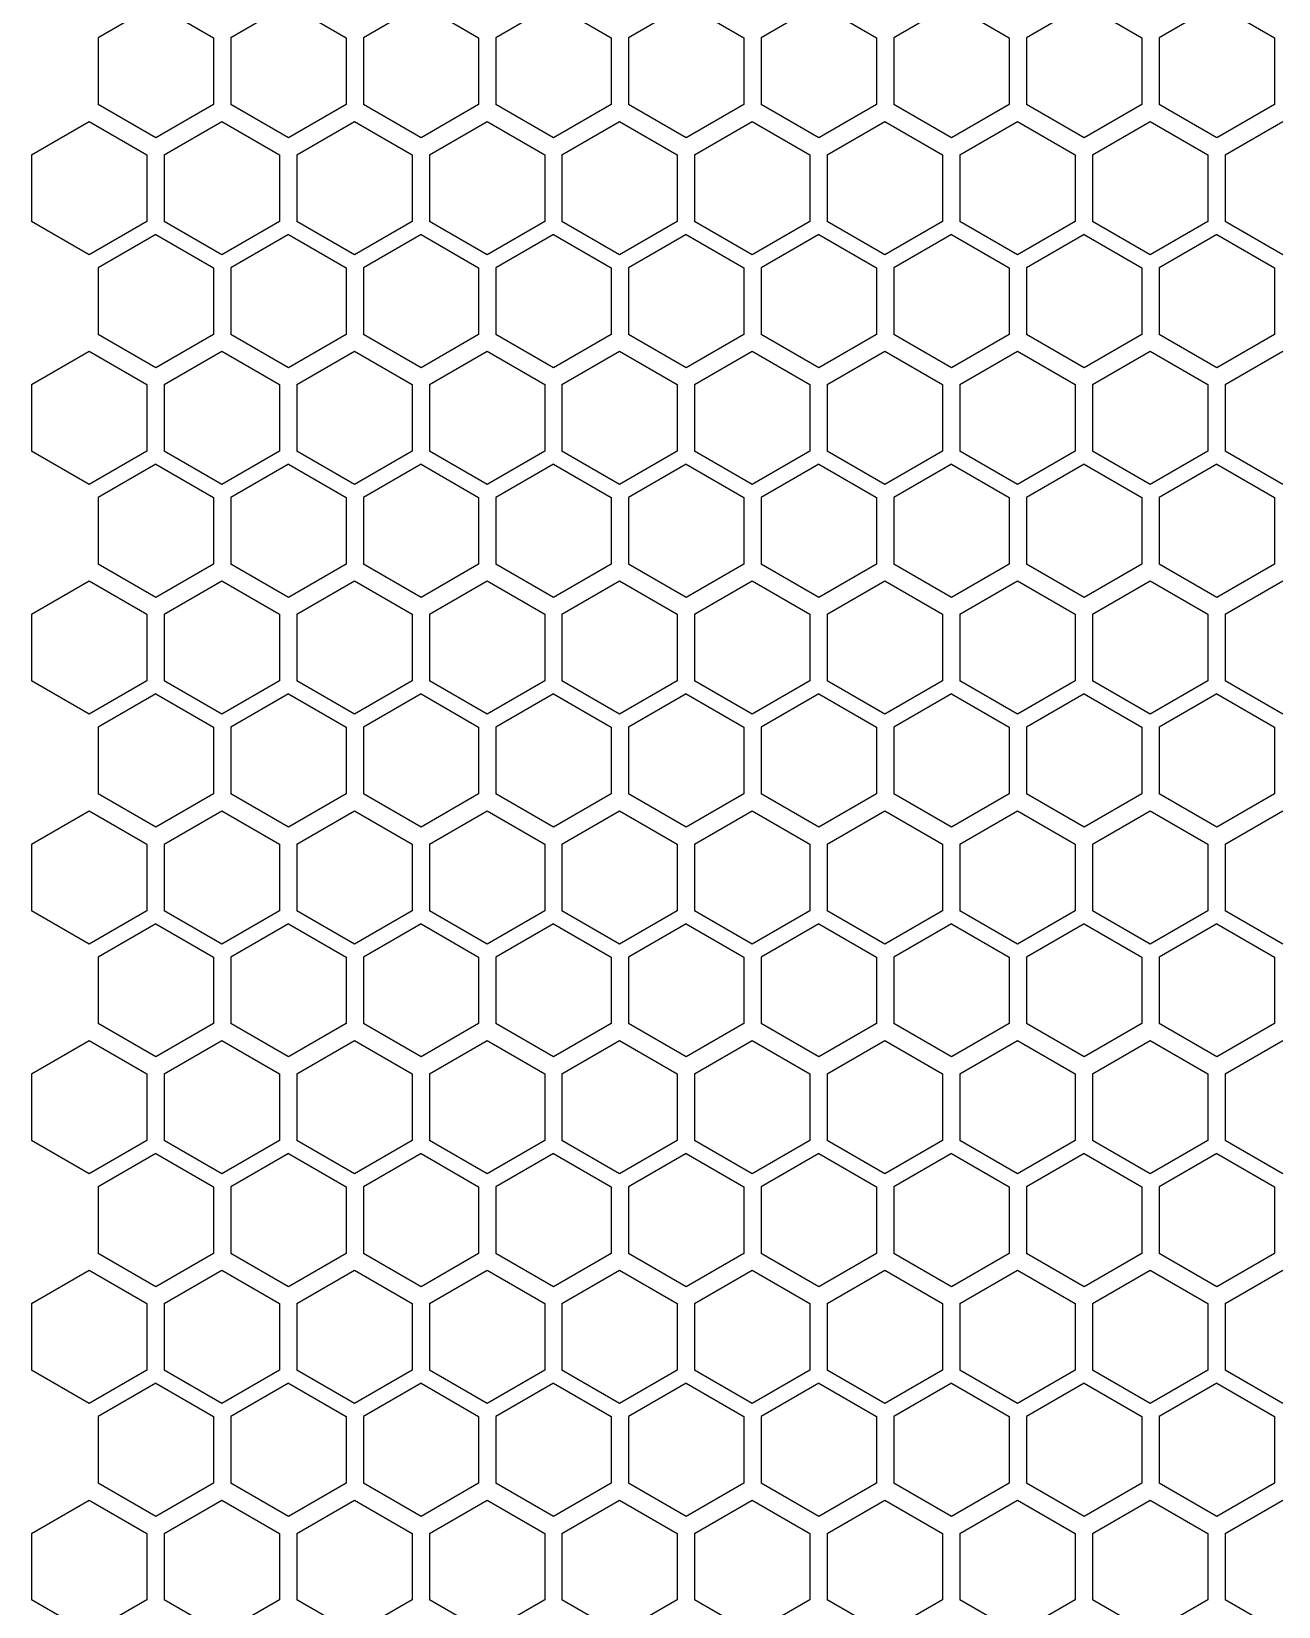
# Model space of a CAD drawing. Extents: x 61367 to 140945, y -1257 to 25588.
# Drawn here: x 70811.5 to 70898, y 15887.5 to 15996.7 of the extents above; entities that cross this region are included whole.
import ezdxf

# ---------------------------------------------------------------- set-up
doc = ezdxf.new("R2010")
doc.units = 0
doc.header["$MEASUREMENT"] = 0
doc.layers.get('0').update_dxf_attribs({"linetype": 'CONTINUOUS'})
doc.layers.add('4215-0412-2_0', color=7, linetype='CONTINUOUS')

# ---------------------------------------------------------------- blocks, each defined once
blk = doc.blocks.new('ERGRTHTHRT')
at = {"layer": '4215-0412-2_0', "color": 7, "linetype": 'Continuous'}
for p, q in [((-37699.1, -67695.06), (-37703.1, -67697.37)), ((-37699.1, -67695.06), (-37695.1, -67697.37)), ((-37689.9, -67695.06), (-37693.9, -67697.37)), ((-37689.9, -67695.06), (-37685.9, -67697.37)), ((-37680.7, -67695.06), (-37684.7, -67697.37)), ((-37680.7, -67695.06), (-37676.7, -67697.37)), ((-37671.5, -67695.06), (-37675.5, -67697.37)), ((-37671.5, -67695.06), (-37667.5, -67697.37)), ((-37662.3, -67695.06), (-37666.3, -67697.37)), ((-37662.3, -67695.06), (-37658.3, -67697.37)), ((-37653.1, -67695.06), (-37657.1, -67697.37)), ((-37653.1, -67695.06), (-37649.1, -67697.37)), ((-37643.9, -67695.06), (-37647.9, -67697.37)), ((-37643.9, -67695.06), (-37639.9, -67697.37)), ((-37634.7, -67695.06), (-37638.7, -67697.37)), ((-37634.7, -67695.06), (-37630.7, -67697.37)), ((-37625.5, -67695.06), (-37629.5, -67697.37)), ((-37625.5, -67695.06), (-37621.5, -67697.37)), ((-37703.1, -67697.37), (-37703.1, -67701.99)), ((-37695.1, -67697.37), (-37695.1, -67701.99)), ((-37693.9, -67697.37), (-37693.9, -67701.99)), ((-37685.9, -67697.37), (-37685.9, -67701.99)), ((-37684.7, -67697.37), (-37684.7, -67701.99)), ((-37676.7, -67697.37), (-37676.7, -67701.99)), ((-37675.5, -67697.37), (-37675.5, -67701.99)), ((-37667.5, -67697.37), (-37667.5, -67701.99)), ((-37666.3, -67697.37), (-37666.3, -67701.99)), ((-37658.3, -67697.37), (-37658.3, -67701.99)), ((-37657.1, -67697.37), (-37657.1, -67701.99)), ((-37649.1, -67697.37), (-37649.1, -67701.99)), ((-37647.9, -67697.37), (-37647.9, -67701.99)), ((-37639.9, -67697.37), (-37639.9, -67701.99)), ((-37638.7, -67697.37), (-37638.7, -67701.99)), ((-37630.7, -67697.37), (-37630.7, -67701.99)), ((-37629.5, -67697.37), (-37629.5, -67701.99)), ((-37621.5, -67697.37), (-37621.5, -67701.99)), ((-37699.1, -67704.3), (-37703.1, -67701.99)), ((-37695.1, -67701.99), (-37699.1, -67704.3)), ((-37689.9, -67704.3), (-37693.9, -67701.99)), ((-37685.9, -67701.99), (-37689.9, -67704.3)), ((-37680.7, -67704.3), (-37684.7, -67701.99)), ((-37676.7, -67701.99), (-37680.7, -67704.3)), ((-37671.5, -67704.3), (-37675.5, -67701.99)), ((-37667.5, -67701.99), (-37671.5, -67704.3)), ((-37662.3, -67704.3), (-37666.3, -67701.99)), ((-37658.3, -67701.99), (-37662.3, -67704.3)), ((-37653.1, -67704.3), (-37657.1, -67701.99)), ((-37649.1, -67701.99), (-37653.1, -67704.3)), ((-37643.9, -67704.3), (-37647.9, -67701.99)), ((-37639.9, -67701.99), (-37643.9, -67704.3)), ((-37634.7, -67704.3), (-37638.7, -67701.99)), ((-37630.7, -67701.99), (-37634.7, -67704.3)), ((-37625.5, -67704.3), (-37629.5, -67701.99)), ((-37621.5, -67701.99), (-37625.5, -67704.3)), ((-37707.72, -67705.47), (-37703.72, -67703.16)), ((-37703.72, -67703.16), (-37699.72, -67705.47)), ((-37698.52, -67705.47), (-37694.52, -67703.16)), ((-37694.52, -67703.16), (-37690.52, -67705.47)), ((-37689.32, -67705.47), (-37685.32, -67703.16)), ((-37685.32, -67703.16), (-37681.32, -67705.47)), ((-37680.12, -67705.47), (-37676.12, -67703.16)), ((-37676.12, -67703.16), (-37672.12, -67705.47)), ((-37670.92, -67705.47), (-37666.92, -67703.16)), ((-37666.92, -67703.16), (-37662.92, -67705.47)), ((-37661.72, -67705.47), (-37657.72, -67703.16)), ((-37657.72, -67703.16), (-37653.72, -67705.47)), ((-37652.52, -67705.47), (-37648.52, -67703.16)), ((-37648.52, -67703.16), (-37644.52, -67705.47)), ((-37643.32, -67705.47), (-37639.32, -67703.16)), ((-37639.32, -67703.16), (-37635.32, -67705.47)), ((-37634.12, -67705.47), (-37630.12, -67703.16)), ((-37630.12, -67703.16), (-37626.12, -67705.47)), ((-37624.92, -67705.47), (-37620.92, -67703.16)), ((-37707.72, -67705.47), (-37707.72, -67710.09)), ((-37699.72, -67705.47), (-37699.72, -67710.09)), ((-37698.52, -67705.47), (-37698.52, -67710.09)), ((-37690.52, -67705.47), (-37690.52, -67710.09)), ((-37689.32, -67705.47), (-37689.32, -67710.09)), ((-37681.32, -67705.47), (-37681.32, -67710.09)), ((-37680.12, -67705.47), (-37680.12, -67710.09)), ((-37672.12, -67705.47), (-37672.12, -67710.09)), ((-37670.92, -67705.47), (-37670.92, -67710.09)), ((-37662.92, -67705.47), (-37662.92, -67710.09)), ((-37661.72, -67705.47), (-37661.72, -67710.09)), ((-37653.72, -67705.47), (-37653.72, -67710.09)), ((-37652.52, -67705.47), (-37652.52, -67710.09)), ((-37644.52, -67705.47), (-37644.52, -67710.09)), ((-37643.32, -67705.47), (-37643.32, -67710.09)), ((-37635.32, -67705.47), (-37635.32, -67710.09)), ((-37634.12, -67705.47), (-37634.12, -67710.09)), ((-37626.12, -67705.47), (-37626.12, -67710.09)), ((-37624.92, -67705.47), (-37624.92, -67710.09)), ((-37703.72, -67712.4), (-37707.72, -67710.09)), ((-37699.72, -67710.09), (-37703.72, -67712.4)), ((-37694.52, -67712.4), (-37698.52, -67710.09)), ((-37690.52, -67710.09), (-37694.52, -67712.4)), ((-37685.32, -67712.4), (-37689.32, -67710.09)), ((-37681.32, -67710.09), (-37685.32, -67712.4)), ((-37676.12, -67712.4), (-37680.12, -67710.09)), ((-37672.12, -67710.09), (-37676.12, -67712.4)), ((-37666.92, -67712.4), (-37670.92, -67710.09)), ((-37662.92, -67710.09), (-37666.92, -67712.4)), ((-37657.72, -67712.4), (-37661.72, -67710.09)), ((-37653.72, -67710.09), (-37657.72, -67712.4)), ((-37648.52, -67712.4), (-37652.52, -67710.09)), ((-37644.52, -67710.09), (-37648.52, -67712.4)), ((-37639.32, -67712.4), (-37643.32, -67710.09)), ((-37635.32, -67710.09), (-37639.32, -67712.4)), ((-37630.12, -67712.4), (-37634.12, -67710.09)), ((-37626.12, -67710.09), (-37630.12, -67712.4)), ((-37620.92, -67712.4), (-37624.92, -67710.09)), ((-37699.1, -67710.99), (-37703.1, -67713.3)), ((-37699.1, -67710.99), (-37695.1, -67713.3)), ((-37689.9, -67710.99), (-37693.9, -67713.3)), ((-37689.9, -67710.99), (-37685.9, -67713.3)), ((-37680.7, -67710.99), (-37684.7, -67713.3)), ((-37680.7, -67710.99), (-37676.7, -67713.3)), ((-37671.5, -67710.99), (-37675.5, -67713.3)), ((-37671.5, -67710.99), (-37667.5, -67713.3)), ((-37662.3, -67710.99), (-37666.3, -67713.3)), ((-37662.3, -67710.99), (-37658.3, -67713.3)), ((-37653.1, -67710.99), (-37657.1, -67713.3)), ((-37653.1, -67710.99), (-37649.1, -67713.3)), ((-37643.9, -67710.99), (-37647.9, -67713.3)), ((-37643.9, -67710.99), (-37639.9, -67713.3)), ((-37634.7, -67710.99), (-37638.7, -67713.3)), ((-37634.7, -67710.99), (-37630.7, -67713.3)), ((-37625.5, -67710.99), (-37629.5, -67713.3)), ((-37625.5, -67710.99), (-37621.5, -67713.3)), ((-37703.1, -67713.3), (-37703.1, -67717.92)), ((-37695.1, -67713.3), (-37695.1, -67717.92)), ((-37693.9, -67713.3), (-37693.9, -67717.92)), ((-37685.9, -67713.3), (-37685.9, -67717.92)), ((-37684.7, -67713.3), (-37684.7, -67717.92)), ((-37676.7, -67713.3), (-37676.7, -67717.92)), ((-37675.5, -67713.3), (-37675.5, -67717.92)), ((-37667.5, -67713.3), (-37667.5, -67717.92)), ((-37666.3, -67713.3), (-37666.3, -67717.92)), ((-37658.3, -67713.3), (-37658.3, -67717.92)), ((-37657.1, -67713.3), (-37657.1, -67717.92)), ((-37649.1, -67713.3), (-37649.1, -67717.92)), ((-37647.9, -67713.3), (-37647.9, -67717.92)), ((-37639.9, -67713.3), (-37639.9, -67717.92)), ((-37638.7, -67713.3), (-37638.7, -67717.92)), ((-37630.7, -67713.3), (-37630.7, -67717.92)), ((-37629.5, -67713.3), (-37629.5, -67717.92)), ((-37621.5, -67713.3), (-37621.5, -67717.92)), ((-37699.1, -67720.23), (-37703.1, -67717.92)), ((-37695.1, -67717.92), (-37699.1, -67720.23)), ((-37689.9, -67720.23), (-37693.9, -67717.92)), ((-37685.9, -67717.92), (-37689.9, -67720.23)), ((-37680.7, -67720.23), (-37684.7, -67717.92)), ((-37676.7, -67717.92), (-37680.7, -67720.23)), ((-37671.5, -67720.23), (-37675.5, -67717.92)), ((-37667.5, -67717.92), (-37671.5, -67720.23)), ((-37662.3, -67720.23), (-37666.3, -67717.92)), ((-37658.3, -67717.92), (-37662.3, -67720.23)), ((-37653.1, -67720.23), (-37657.1, -67717.92)), ((-37649.1, -67717.92), (-37653.1, -67720.23)), ((-37643.9, -67720.23), (-37647.9, -67717.92)), ((-37639.9, -67717.92), (-37643.9, -67720.23)), ((-37634.7, -67720.23), (-37638.7, -67717.92)), ((-37630.7, -67717.92), (-37634.7, -67720.23)), ((-37625.5, -67720.23), (-37629.5, -67717.92)), ((-37621.5, -67717.92), (-37625.5, -67720.23)), ((-37707.72, -67721.4), (-37703.72, -67719.09)), ((-37703.72, -67719.09), (-37699.72, -67721.4)), ((-37698.52, -67721.4), (-37694.52, -67719.09)), ((-37694.52, -67719.09), (-37690.52, -67721.4)), ((-37689.32, -67721.4), (-37685.32, -67719.09)), ((-37685.32, -67719.09), (-37681.32, -67721.4)), ((-37680.12, -67721.4), (-37676.12, -67719.09)), ((-37676.12, -67719.09), (-37672.12, -67721.4)), ((-37670.92, -67721.4), (-37666.92, -67719.09)), ((-37666.92, -67719.09), (-37662.92, -67721.4)), ((-37661.72, -67721.4), (-37657.72, -67719.09)), ((-37657.72, -67719.09), (-37653.72, -67721.4)), ((-37652.52, -67721.4), (-37648.52, -67719.09)), ((-37648.52, -67719.09), (-37644.52, -67721.4)), ((-37643.32, -67721.4), (-37639.32, -67719.09)), ((-37639.32, -67719.09), (-37635.32, -67721.4)), ((-37634.12, -67721.4), (-37630.12, -67719.09)), ((-37630.12, -67719.09), (-37626.12, -67721.4)), ((-37624.92, -67721.4), (-37620.92, -67719.09)), ((-37707.72, -67721.4), (-37707.72, -67726.02)), ((-37699.72, -67721.4), (-37699.72, -67726.02)), ((-37698.52, -67721.4), (-37698.52, -67726.02)), ((-37690.52, -67721.4), (-37690.52, -67726.02)), ((-37689.32, -67721.4), (-37689.32, -67726.02)), ((-37681.32, -67721.4), (-37681.32, -67726.02)), ((-37680.12, -67721.4), (-37680.12, -67726.02)), ((-37672.12, -67721.4), (-37672.12, -67726.02)), ((-37670.92, -67721.4), (-37670.92, -67726.02)), ((-37662.92, -67721.4), (-37662.92, -67726.02)), ((-37661.72, -67721.4), (-37661.72, -67726.02)), ((-37653.72, -67721.4), (-37653.72, -67726.02)), ((-37652.52, -67721.4), (-37652.52, -67726.02)), ((-37644.52, -67721.4), (-37644.52, -67726.02)), ((-37643.32, -67721.4), (-37643.32, -67726.02)), ((-37635.32, -67721.4), (-37635.32, -67726.02)), ((-37634.12, -67721.4), (-37634.12, -67726.02)), ((-37626.12, -67721.4), (-37626.12, -67726.02)), ((-37624.92, -67721.4), (-37624.92, -67726.02)), ((-37703.72, -67728.33), (-37707.72, -67726.02)), ((-37699.72, -67726.02), (-37703.72, -67728.33)), ((-37699.1, -67726.92), (-37703.1, -67729.23)), ((-37699.1, -67726.92), (-37695.1, -67729.23)), ((-37694.52, -67728.33), (-37698.52, -67726.02)), ((-37690.52, -67726.02), (-37694.52, -67728.33)), ((-37689.9, -67726.92), (-37693.9, -67729.23)), ((-37689.9, -67726.92), (-37685.9, -67729.23)), ((-37685.32, -67728.33), (-37689.32, -67726.02)), ((-37681.32, -67726.02), (-37685.32, -67728.33)), ((-37680.7, -67726.92), (-37684.7, -67729.23)), ((-37680.7, -67726.92), (-37676.7, -67729.23)), ((-37676.12, -67728.33), (-37680.12, -67726.02)), ((-37672.12, -67726.02), (-37676.12, -67728.33)), ((-37671.5, -67726.92), (-37675.5, -67729.23)), ((-37671.5, -67726.92), (-37667.5, -67729.23)), ((-37666.92, -67728.33), (-37670.92, -67726.02)), ((-37662.92, -67726.02), (-37666.92, -67728.33)), ((-37662.3, -67726.92), (-37666.3, -67729.23)), ((-37662.3, -67726.92), (-37658.3, -67729.23)), ((-37657.72, -67728.33), (-37661.72, -67726.02)), ((-37653.72, -67726.02), (-37657.72, -67728.33)), ((-37653.1, -67726.92), (-37657.1, -67729.23)), ((-37653.1, -67726.92), (-37649.1, -67729.23)), ((-37648.52, -67728.33), (-37652.52, -67726.02)), ((-37644.52, -67726.02), (-37648.52, -67728.33)), ((-37643.9, -67726.92), (-37647.9, -67729.23)), ((-37643.9, -67726.92), (-37639.9, -67729.23)), ((-37639.32, -67728.33), (-37643.32, -67726.02)), ((-37635.32, -67726.02), (-37639.32, -67728.33)), ((-37634.7, -67726.92), (-37638.7, -67729.23)), ((-37634.7, -67726.92), (-37630.7, -67729.23)), ((-37630.12, -67728.33), (-37634.12, -67726.02)), ((-37626.12, -67726.02), (-37630.12, -67728.33)), ((-37625.5, -67726.92), (-37629.5, -67729.23)), ((-37625.5, -67726.92), (-37621.5, -67729.23)), ((-37620.92, -67728.33), (-37624.92, -67726.02)), ((-37703.1, -67729.23), (-37703.1, -67733.85)), ((-37695.1, -67729.23), (-37695.1, -67733.85)), ((-37693.9, -67729.23), (-37693.9, -67733.85)), ((-37685.9, -67729.23), (-37685.9, -67733.85)), ((-37684.7, -67729.23), (-37684.7, -67733.85)), ((-37676.7, -67729.23), (-37676.7, -67733.85)), ((-37675.5, -67729.23), (-37675.5, -67733.85)), ((-37667.5, -67729.23), (-37667.5, -67733.85)), ((-37666.3, -67729.23), (-37666.3, -67733.85)), ((-37658.3, -67729.23), (-37658.3, -67733.85)), ((-37657.1, -67729.23), (-37657.1, -67733.85)), ((-37649.1, -67729.23), (-37649.1, -67733.85)), ((-37647.9, -67729.23), (-37647.9, -67733.85)), ((-37639.9, -67729.23), (-37639.9, -67733.85)), ((-37638.7, -67729.23), (-37638.7, -67733.85)), ((-37630.7, -67729.23), (-37630.7, -67733.85)), ((-37629.5, -67729.23), (-37629.5, -67733.85)), ((-37621.5, -67729.23), (-37621.5, -67733.85)), ((-37699.1, -67736.16), (-37703.1, -67733.85)), ((-37695.1, -67733.85), (-37699.1, -67736.16)), ((-37689.9, -67736.16), (-37693.9, -67733.85)), ((-37685.9, -67733.85), (-37689.9, -67736.16)), ((-37680.7, -67736.16), (-37684.7, -67733.85)), ((-37676.7, -67733.85), (-37680.7, -67736.16)), ((-37671.5, -67736.16), (-37675.5, -67733.85)), ((-37667.5, -67733.85), (-37671.5, -67736.16)), ((-37662.3, -67736.16), (-37666.3, -67733.85)), ((-37658.3, -67733.85), (-37662.3, -67736.16)), ((-37653.1, -67736.16), (-37657.1, -67733.85)), ((-37649.1, -67733.85), (-37653.1, -67736.16)), ((-37643.9, -67736.16), (-37647.9, -67733.85)), ((-37639.9, -67733.85), (-37643.9, -67736.16)), ((-37634.7, -67736.16), (-37638.7, -67733.85)), ((-37630.7, -67733.85), (-37634.7, -67736.16)), ((-37625.5, -67736.16), (-37629.5, -67733.85)), ((-37621.5, -67733.85), (-37625.5, -67736.16)), ((-37707.72, -67737.33), (-37703.72, -67735.02)), ((-37703.72, -67735.02), (-37699.72, -67737.33)), ((-37698.52, -67737.33), (-37694.52, -67735.02)), ((-37694.52, -67735.02), (-37690.52, -67737.33)), ((-37689.32, -67737.33), (-37685.32, -67735.02)), ((-37685.32, -67735.02), (-37681.32, -67737.33)), ((-37680.12, -67737.33), (-37676.12, -67735.02)), ((-37676.12, -67735.02), (-37672.12, -67737.33)), ((-37670.92, -67737.33), (-37666.92, -67735.02)), ((-37666.92, -67735.02), (-37662.92, -67737.33)), ((-37661.72, -67737.33), (-37657.72, -67735.02)), ((-37657.72, -67735.02), (-37653.72, -67737.33)), ((-37652.52, -67737.33), (-37648.52, -67735.02)), ((-37648.52, -67735.02), (-37644.52, -67737.33)), ((-37643.32, -67737.33), (-37639.32, -67735.02)), ((-37639.32, -67735.02), (-37635.32, -67737.33)), ((-37634.12, -67737.33), (-37630.12, -67735.02)), ((-37630.12, -67735.02), (-37626.12, -67737.33)), ((-37624.92, -67737.33), (-37620.92, -67735.02)), ((-37707.72, -67737.33), (-37707.72, -67741.95)), ((-37699.72, -67737.33), (-37699.72, -67741.95)), ((-37698.52, -67737.33), (-37698.52, -67741.95)), ((-37690.52, -67737.33), (-37690.52, -67741.95)), ((-37689.32, -67737.33), (-37689.32, -67741.95)), ((-37681.32, -67737.33), (-37681.32, -67741.95)), ((-37680.12, -67737.33), (-37680.12, -67741.95)), ((-37672.12, -67737.33), (-37672.12, -67741.95)), ((-37670.92, -67737.33), (-37670.92, -67741.95)), ((-37662.92, -67737.33), (-37662.92, -67741.95)), ((-37661.72, -67737.33), (-37661.72, -67741.95)), ((-37653.72, -67737.33), (-37653.72, -67741.95)), ((-37652.52, -67737.33), (-37652.52, -67741.95)), ((-37644.52, -67737.33), (-37644.52, -67741.95)), ((-37643.32, -67737.33), (-37643.32, -67741.95)), ((-37635.32, -67737.33), (-37635.32, -67741.95)), ((-37634.12, -67737.33), (-37634.12, -67741.95)), ((-37626.12, -67737.33), (-37626.12, -67741.95)), ((-37624.92, -67737.33), (-37624.92, -67741.95)), ((-37703.72, -67744.26), (-37707.72, -67741.95)), ((-37699.72, -67741.95), (-37703.72, -67744.26)), ((-37694.52, -67744.26), (-37698.52, -67741.95)), ((-37690.52, -67741.95), (-37694.52, -67744.26)), ((-37685.32, -67744.26), (-37689.32, -67741.95)), ((-37681.32, -67741.95), (-37685.32, -67744.26)), ((-37676.12, -67744.26), (-37680.12, -67741.95)), ((-37672.12, -67741.95), (-37676.12, -67744.26)), ((-37666.92, -67744.26), (-37670.92, -67741.95)), ((-37662.92, -67741.95), (-37666.92, -67744.26)), ((-37657.72, -67744.26), (-37661.72, -67741.95)), ((-37653.72, -67741.95), (-37657.72, -67744.26)), ((-37648.52, -67744.26), (-37652.52, -67741.95)), ((-37644.52, -67741.95), (-37648.52, -67744.26)), ((-37639.32, -67744.26), (-37643.32, -67741.95)), ((-37635.32, -67741.95), (-37639.32, -67744.26)), ((-37630.12, -67744.26), (-37634.12, -67741.95)), ((-37626.12, -67741.95), (-37630.12, -67744.26)), ((-37620.92, -67744.26), (-37624.92, -67741.95)), ((-37699.1, -67742.85), (-37703.1, -67745.16)), ((-37699.1, -67742.85), (-37695.1, -67745.16)), ((-37689.9, -67742.85), (-37693.9, -67745.16)), ((-37689.9, -67742.85), (-37685.9, -67745.16)), ((-37680.7, -67742.85), (-37684.7, -67745.16)), ((-37680.7, -67742.85), (-37676.7, -67745.16)), ((-37671.5, -67742.85), (-37675.5, -67745.16)), ((-37671.5, -67742.85), (-37667.5, -67745.16)), ((-37662.3, -67742.85), (-37666.3, -67745.16)), ((-37662.3, -67742.85), (-37658.3, -67745.16)), ((-37653.1, -67742.85), (-37657.1, -67745.16)), ((-37653.1, -67742.85), (-37649.1, -67745.16)), ((-37643.9, -67742.85), (-37647.9, -67745.16)), ((-37643.9, -67742.85), (-37639.9, -67745.16)), ((-37634.7, -67742.85), (-37638.7, -67745.16)), ((-37634.7, -67742.85), (-37630.7, -67745.16)), ((-37625.5, -67742.85), (-37629.5, -67745.16)), ((-37625.5, -67742.85), (-37621.5, -67745.16)), ((-37703.1, -67745.16), (-37703.1, -67749.78)), ((-37695.1, -67745.16), (-37695.1, -67749.78)), ((-37693.9, -67745.16), (-37693.9, -67749.78)), ((-37685.9, -67745.16), (-37685.9, -67749.78)), ((-37684.7, -67745.16), (-37684.7, -67749.78)), ((-37676.7, -67745.16), (-37676.7, -67749.78)), ((-37675.5, -67745.16), (-37675.5, -67749.78)), ((-37667.5, -67745.16), (-37667.5, -67749.78)), ((-37666.3, -67745.16), (-37666.3, -67749.78)), ((-37658.3, -67745.16), (-37658.3, -67749.78)), ((-37657.1, -67745.16), (-37657.1, -67749.78)), ((-37649.1, -67745.16), (-37649.1, -67749.78)), ((-37647.9, -67745.16), (-37647.9, -67749.78)), ((-37639.9, -67745.16), (-37639.9, -67749.78)), ((-37638.7, -67745.16), (-37638.7, -67749.78)), ((-37630.7, -67745.16), (-37630.7, -67749.78)), ((-37629.5, -67745.16), (-37629.5, -67749.78)), ((-37621.5, -67745.16), (-37621.5, -67749.78)), ((-37699.1, -67752.09), (-37703.1, -67749.78)), ((-37695.1, -67749.78), (-37699.1, -67752.09)), ((-37689.9, -67752.09), (-37693.9, -67749.78)), ((-37685.9, -67749.78), (-37689.9, -67752.09)), ((-37680.7, -67752.09), (-37684.7, -67749.78)), ((-37676.7, -67749.78), (-37680.7, -67752.09)), ((-37671.5, -67752.09), (-37675.5, -67749.78)), ((-37667.5, -67749.78), (-37671.5, -67752.09)), ((-37662.3, -67752.09), (-37666.3, -67749.78)), ((-37658.3, -67749.78), (-37662.3, -67752.09)), ((-37653.1, -67752.09), (-37657.1, -67749.78)), ((-37649.1, -67749.78), (-37653.1, -67752.09)), ((-37643.9, -67752.09), (-37647.9, -67749.78)), ((-37639.9, -67749.78), (-37643.9, -67752.09)), ((-37634.7, -67752.09), (-37638.7, -67749.78)), ((-37630.7, -67749.78), (-37634.7, -67752.09)), ((-37625.5, -67752.09), (-37629.5, -67749.78)), ((-37621.5, -67749.78), (-37625.5, -67752.09)), ((-37707.72, -67753.26), (-37703.72, -67750.95)), ((-37703.72, -67750.95), (-37699.72, -67753.26)), ((-37698.52, -67753.26), (-37694.52, -67750.95)), ((-37694.52, -67750.95), (-37690.52, -67753.26)), ((-37689.32, -67753.26), (-37685.32, -67750.95)), ((-37685.32, -67750.95), (-37681.32, -67753.26)), ((-37680.12, -67753.26), (-37676.12, -67750.95)), ((-37676.12, -67750.95), (-37672.12, -67753.26)), ((-37670.92, -67753.26), (-37666.92, -67750.95)), ((-37666.92, -67750.95), (-37662.92, -67753.26)), ((-37661.72, -67753.26), (-37657.72, -67750.95)), ((-37657.72, -67750.95), (-37653.72, -67753.26)), ((-37652.52, -67753.26), (-37648.52, -67750.95)), ((-37648.52, -67750.95), (-37644.52, -67753.26)), ((-37643.32, -67753.26), (-37639.32, -67750.95)), ((-37639.32, -67750.95), (-37635.32, -67753.26)), ((-37634.12, -67753.26), (-37630.12, -67750.95)), ((-37630.12, -67750.95), (-37626.12, -67753.26)), ((-37624.92, -67753.26), (-37620.92, -67750.95)), ((-37707.72, -67753.26), (-37707.72, -67757.88)), ((-37699.72, -67753.26), (-37699.72, -67757.88)), ((-37698.52, -67753.26), (-37698.52, -67757.88)), ((-37690.52, -67753.26), (-37690.52, -67757.88)), ((-37689.32, -67753.26), (-37689.32, -67757.88)), ((-37681.32, -67753.26), (-37681.32, -67757.88)), ((-37680.12, -67753.26), (-37680.12, -67757.88)), ((-37672.12, -67753.26), (-37672.12, -67757.88)), ((-37670.92, -67753.26), (-37670.92, -67757.88)), ((-37662.92, -67753.26), (-37662.92, -67757.88)), ((-37661.72, -67753.26), (-37661.72, -67757.88)), ((-37653.72, -67753.26), (-37653.72, -67757.88)), ((-37652.52, -67753.26), (-37652.52, -67757.88)), ((-37644.52, -67753.26), (-37644.52, -67757.88)), ((-37643.32, -67753.26), (-37643.32, -67757.88)), ((-37635.32, -67753.26), (-37635.32, -67757.88)), ((-37634.12, -67753.26), (-37634.12, -67757.88)), ((-37626.12, -67753.26), (-37626.12, -67757.88)), ((-37624.92, -67753.26), (-37624.92, -67757.88)), ((-37703.72, -67760.19), (-37707.72, -67757.88)), ((-37699.72, -67757.88), (-37703.72, -67760.19)), ((-37694.52, -67760.19), (-37698.52, -67757.88)), ((-37690.52, -67757.88), (-37694.52, -67760.19)), ((-37685.32, -67760.19), (-37689.32, -67757.88)), ((-37681.32, -67757.88), (-37685.32, -67760.19)), ((-37676.12, -67760.19), (-37680.12, -67757.88)), ((-37672.12, -67757.88), (-37676.12, -67760.19)), ((-37666.92, -67760.19), (-37670.92, -67757.88)), ((-37662.92, -67757.88), (-37666.92, -67760.19)), ((-37657.72, -67760.19), (-37661.72, -67757.88)), ((-37653.72, -67757.88), (-37657.72, -67760.19)), ((-37648.52, -67760.19), (-37652.52, -67757.88)), ((-37644.52, -67757.88), (-37648.52, -67760.19)), ((-37639.32, -67760.19), (-37643.32, -67757.88)), ((-37635.32, -67757.88), (-37639.32, -67760.19)), ((-37630.12, -67760.19), (-37634.12, -67757.88)), ((-37626.12, -67757.88), (-37630.12, -67760.19)), ((-37620.92, -67760.19), (-37624.92, -67757.88)), ((-37699.1, -67758.78), (-37703.1, -67761.09)), ((-37699.1, -67758.78), (-37695.1, -67761.09)), ((-37689.9, -67758.78), (-37693.9, -67761.09)), ((-37689.9, -67758.78), (-37685.9, -67761.09)), ((-37680.7, -67758.78), (-37684.7, -67761.09)), ((-37680.7, -67758.78), (-37676.7, -67761.09)), ((-37671.5, -67758.78), (-37675.5, -67761.09)), ((-37671.5, -67758.78), (-37667.5, -67761.09)), ((-37662.3, -67758.78), (-37666.3, -67761.09)), ((-37662.3, -67758.78), (-37658.3, -67761.09)), ((-37653.1, -67758.78), (-37657.1, -67761.09)), ((-37653.1, -67758.78), (-37649.1, -67761.09)), ((-37643.9, -67758.78), (-37647.9, -67761.09)), ((-37643.9, -67758.78), (-37639.9, -67761.09)), ((-37634.7, -67758.78), (-37638.7, -67761.09)), ((-37634.7, -67758.78), (-37630.7, -67761.09)), ((-37625.5, -67758.78), (-37629.5, -67761.09)), ((-37625.5, -67758.78), (-37621.5, -67761.09)), ((-37703.1, -67761.09), (-37703.1, -67765.71)), ((-37695.1, -67761.09), (-37695.1, -67765.71)), ((-37693.9, -67761.09), (-37693.9, -67765.71)), ((-37685.9, -67761.09), (-37685.9, -67765.71)), ((-37684.7, -67761.09), (-37684.7, -67765.71)), ((-37676.7, -67761.09), (-37676.7, -67765.71)), ((-37675.5, -67761.09), (-37675.5, -67765.71)), ((-37667.5, -67761.09), (-37667.5, -67765.71)), ((-37666.3, -67761.09), (-37666.3, -67765.71)), ((-37658.3, -67761.09), (-37658.3, -67765.71)), ((-37657.1, -67761.09), (-37657.1, -67765.71)), ((-37649.1, -67761.09), (-37649.1, -67765.71)), ((-37647.9, -67761.09), (-37647.9, -67765.71)), ((-37639.9, -67761.09), (-37639.9, -67765.71)), ((-37638.7, -67761.09), (-37638.7, -67765.71)), ((-37630.7, -67761.09), (-37630.7, -67765.71)), ((-37629.5, -67761.09), (-37629.5, -67765.71)), ((-37621.5, -67761.09), (-37621.5, -67765.71)), ((-37699.1, -67768.02), (-37703.1, -67765.71)), ((-37695.1, -67765.71), (-37699.1, -67768.02)), ((-37689.9, -67768.02), (-37693.9, -67765.71)), ((-37685.9, -67765.71), (-37689.9, -67768.02)), ((-37680.7, -67768.02), (-37684.7, -67765.71)), ((-37676.7, -67765.71), (-37680.7, -67768.02)), ((-37671.5, -67768.02), (-37675.5, -67765.71)), ((-37667.5, -67765.71), (-37671.5, -67768.02)), ((-37662.3, -67768.02), (-37666.3, -67765.71)), ((-37658.3, -67765.71), (-37662.3, -67768.02)), ((-37653.1, -67768.02), (-37657.1, -67765.71)), ((-37649.1, -67765.71), (-37653.1, -67768.02)), ((-37643.9, -67768.02), (-37647.9, -67765.71)), ((-37639.9, -67765.71), (-37643.9, -67768.02)), ((-37634.7, -67768.02), (-37638.7, -67765.71)), ((-37630.7, -67765.71), (-37634.7, -67768.02)), ((-37625.5, -67768.02), (-37629.5, -67765.71)), ((-37621.5, -67765.71), (-37625.5, -67768.02)), ((-37707.72, -67769.19), (-37703.72, -67766.88)), ((-37703.72, -67766.88), (-37699.72, -67769.19)), ((-37698.52, -67769.19), (-37694.52, -67766.88)), ((-37694.52, -67766.88), (-37690.52, -67769.19)), ((-37689.32, -67769.19), (-37685.32, -67766.88)), ((-37685.32, -67766.88), (-37681.32, -67769.19)), ((-37680.12, -67769.19), (-37676.12, -67766.88)), ((-37676.12, -67766.88), (-37672.12, -67769.19)), ((-37670.92, -67769.19), (-37666.92, -67766.88)), ((-37666.92, -67766.88), (-37662.92, -67769.19)), ((-37661.72, -67769.19), (-37657.72, -67766.88)), ((-37657.72, -67766.88), (-37653.72, -67769.19)), ((-37652.52, -67769.19), (-37648.52, -67766.88)), ((-37648.52, -67766.88), (-37644.52, -67769.19)), ((-37643.32, -67769.19), (-37639.32, -67766.88)), ((-37639.32, -67766.88), (-37635.32, -67769.19)), ((-37634.12, -67769.19), (-37630.12, -67766.88)), ((-37630.12, -67766.88), (-37626.12, -67769.19)), ((-37624.92, -67769.19), (-37620.92, -67766.88)), ((-37707.72, -67769.19), (-37707.72, -67773.81)), ((-37699.72, -67769.19), (-37699.72, -67773.81)), ((-37698.52, -67769.19), (-37698.52, -67773.81)), ((-37690.52, -67769.19), (-37690.52, -67773.81)), ((-37689.32, -67769.19), (-37689.32, -67773.81)), ((-37681.32, -67769.19), (-37681.32, -67773.81)), ((-37680.12, -67769.19), (-37680.12, -67773.81)), ((-37672.12, -67769.19), (-37672.12, -67773.81)), ((-37670.92, -67769.19), (-37670.92, -67773.81)), ((-37662.92, -67769.19), (-37662.92, -67773.81)), ((-37661.72, -67769.19), (-37661.72, -67773.81)), ((-37653.72, -67769.19), (-37653.72, -67773.81)), ((-37652.52, -67769.19), (-37652.52, -67773.81)), ((-37644.52, -67769.19), (-37644.52, -67773.81)), ((-37643.32, -67769.19), (-37643.32, -67773.81)), ((-37635.32, -67769.19), (-37635.32, -67773.81)), ((-37634.12, -67769.19), (-37634.12, -67773.81)), ((-37626.12, -67769.19), (-37626.12, -67773.81)), ((-37624.92, -67769.19), (-37624.92, -67773.81)), ((-37703.72, -67776.12), (-37707.72, -67773.81)), ((-37699.72, -67773.81), (-37703.72, -67776.12)), ((-37694.52, -67776.12), (-37698.52, -67773.81)), ((-37690.52, -67773.81), (-37694.52, -67776.12)), ((-37685.32, -67776.12), (-37689.32, -67773.81)), ((-37681.32, -67773.81), (-37685.32, -67776.12)), ((-37676.12, -67776.12), (-37680.12, -67773.81)), ((-37672.12, -67773.81), (-37676.12, -67776.12)), ((-37666.92, -67776.12), (-37670.92, -67773.81)), ((-37662.92, -67773.81), (-37666.92, -67776.12)), ((-37657.72, -67776.12), (-37661.72, -67773.81)), ((-37653.72, -67773.81), (-37657.72, -67776.12)), ((-37648.52, -67776.12), (-37652.52, -67773.81)), ((-37644.52, -67773.81), (-37648.52, -67776.12)), ((-37639.32, -67776.12), (-37643.32, -67773.81)), ((-37635.32, -67773.81), (-37639.32, -67776.12)), ((-37630.12, -67776.12), (-37634.12, -67773.81)), ((-37626.12, -67773.81), (-37630.12, -67776.12)), ((-37620.92, -67776.12), (-37624.92, -67773.81)), ((-37699.1, -67774.71), (-37703.1, -67777.02)), ((-37699.1, -67774.71), (-37695.1, -67777.02)), ((-37689.9, -67774.71), (-37693.9, -67777.02)), ((-37689.9, -67774.71), (-37685.9, -67777.02)), ((-37680.7, -67774.71), (-37684.7, -67777.02)), ((-37680.7, -67774.71), (-37676.7, -67777.02)), ((-37671.5, -67774.71), (-37675.5, -67777.02)), ((-37671.5, -67774.71), (-37667.5, -67777.02)), ((-37662.3, -67774.71), (-37666.3, -67777.02)), ((-37662.3, -67774.71), (-37658.3, -67777.02)), ((-37653.1, -67774.71), (-37657.1, -67777.02)), ((-37653.1, -67774.71), (-37649.1, -67777.02)), ((-37643.9, -67774.71), (-37647.9, -67777.02)), ((-37643.9, -67774.71), (-37639.9, -67777.02)), ((-37634.7, -67774.71), (-37638.7, -67777.02)), ((-37634.7, -67774.71), (-37630.7, -67777.02)), ((-37625.5, -67774.71), (-37629.5, -67777.02)), ((-37625.5, -67774.71), (-37621.5, -67777.02)), ((-37703.1, -67777.02), (-37703.1, -67781.64)), ((-37695.1, -67777.02), (-37695.1, -67781.64)), ((-37693.9, -67777.02), (-37693.9, -67781.64)), ((-37685.9, -67777.02), (-37685.9, -67781.64)), ((-37684.7, -67777.02), (-37684.7, -67781.64)), ((-37676.7, -67777.02), (-37676.7, -67781.64)), ((-37675.5, -67777.02), (-37675.5, -67781.64)), ((-37667.5, -67777.02), (-37667.5, -67781.64)), ((-37666.3, -67777.02), (-37666.3, -67781.64)), ((-37658.3, -67777.02), (-37658.3, -67781.64)), ((-37657.1, -67777.02), (-37657.1, -67781.64)), ((-37649.1, -67777.02), (-37649.1, -67781.64)), ((-37647.9, -67777.02), (-37647.9, -67781.64)), ((-37639.9, -67777.02), (-37639.9, -67781.64)), ((-37638.7, -67777.02), (-37638.7, -67781.64)), ((-37630.7, -67777.02), (-37630.7, -67781.64)), ((-37629.5, -67777.02), (-37629.5, -67781.64)), ((-37621.5, -67777.02), (-37621.5, -67781.64)), ((-37699.1, -67783.95), (-37703.1, -67781.64)), ((-37695.1, -67781.64), (-37699.1, -67783.95)), ((-37689.9, -67783.95), (-37693.9, -67781.64)), ((-37685.9, -67781.64), (-37689.9, -67783.95)), ((-37680.7, -67783.95), (-37684.7, -67781.64)), ((-37676.7, -67781.64), (-37680.7, -67783.95)), ((-37671.5, -67783.95), (-37675.5, -67781.64)), ((-37667.5, -67781.64), (-37671.5, -67783.95)), ((-37662.3, -67783.95), (-37666.3, -67781.64)), ((-37658.3, -67781.64), (-37662.3, -67783.95)), ((-37653.1, -67783.95), (-37657.1, -67781.64)), ((-37649.1, -67781.64), (-37653.1, -67783.95)), ((-37643.9, -67783.95), (-37647.9, -67781.64)), ((-37639.9, -67781.64), (-37643.9, -67783.95)), ((-37634.7, -67783.95), (-37638.7, -67781.64)), ((-37630.7, -67781.64), (-37634.7, -67783.95)), ((-37625.5, -67783.95), (-37629.5, -67781.64)), ((-37621.5, -67781.64), (-37625.5, -67783.95)), ((-37707.72, -67785.12), (-37703.72, -67782.81)), ((-37703.72, -67782.81), (-37699.72, -67785.12)), ((-37698.52, -67785.12), (-37694.52, -67782.81)), ((-37694.52, -67782.81), (-37690.52, -67785.12)), ((-37689.32, -67785.12), (-37685.32, -67782.81)), ((-37685.32, -67782.81), (-37681.32, -67785.12)), ((-37680.12, -67785.12), (-37676.12, -67782.81)), ((-37676.12, -67782.81), (-37672.12, -67785.12)), ((-37670.92, -67785.12), (-37666.92, -67782.81)), ((-37666.92, -67782.81), (-37662.92, -67785.12)), ((-37661.72, -67785.12), (-37657.72, -67782.81)), ((-37657.72, -67782.81), (-37653.72, -67785.12)), ((-37652.52, -67785.12), (-37648.52, -67782.81)), ((-37648.52, -67782.81), (-37644.52, -67785.12)), ((-37643.32, -67785.12), (-37639.32, -67782.81)), ((-37639.32, -67782.81), (-37635.32, -67785.12)), ((-37634.12, -67785.12), (-37630.12, -67782.81)), ((-37630.12, -67782.81), (-37626.12, -67785.12)), ((-37624.92, -67785.12), (-37620.92, -67782.81)), ((-37707.72, -67785.12), (-37707.72, -67789.74)), ((-37699.72, -67785.12), (-37699.72, -67789.74)), ((-37698.52, -67785.12), (-37698.52, -67789.74)), ((-37690.52, -67785.12), (-37690.52, -67789.74)), ((-37689.32, -67785.12), (-37689.32, -67789.74)), ((-37681.32, -67785.12), (-37681.32, -67789.74)), ((-37680.12, -67785.12), (-37680.12, -67789.74)), ((-37672.12, -67785.12), (-37672.12, -67789.74)), ((-37670.92, -67785.12), (-37670.92, -67789.74)), ((-37662.92, -67785.12), (-37662.92, -67789.74)), ((-37661.72, -67785.12), (-37661.72, -67789.74)), ((-37653.72, -67785.12), (-37653.72, -67789.74)), ((-37652.52, -67785.12), (-37652.52, -67789.74)), ((-37644.52, -67785.12), (-37644.52, -67789.74)), ((-37643.32, -67785.12), (-37643.32, -67789.74)), ((-37635.32, -67785.12), (-37635.32, -67789.74)), ((-37634.12, -67785.12), (-37634.12, -67789.74)), ((-37626.12, -67785.12), (-37626.12, -67789.74)), ((-37624.92, -67785.12), (-37624.92, -67789.74)), ((-37703.72, -67792.05), (-37707.72, -67789.74)), ((-37699.72, -67789.74), (-37703.72, -67792.05)), ((-37694.52, -67792.05), (-37698.52, -67789.74)), ((-37690.52, -67789.74), (-37694.52, -67792.05)), ((-37685.32, -67792.05), (-37689.32, -67789.74)), ((-37681.32, -67789.74), (-37685.32, -67792.05)), ((-37676.12, -67792.05), (-37680.12, -67789.74)), ((-37672.12, -67789.74), (-37676.12, -67792.05)), ((-37666.92, -67792.05), (-37670.92, -67789.74)), ((-37662.92, -67789.74), (-37666.92, -67792.05)), ((-37657.72, -67792.05), (-37661.72, -67789.74)), ((-37653.72, -67789.74), (-37657.72, -67792.05)), ((-37648.52, -67792.05), (-37652.52, -67789.74)), ((-37644.52, -67789.74), (-37648.52, -67792.05)), ((-37639.32, -67792.05), (-37643.32, -67789.74)), ((-37635.32, -67789.74), (-37639.32, -67792.05)), ((-37630.12, -67792.05), (-37634.12, -67789.74)), ((-37626.12, -67789.74), (-37630.12, -67792.05)), ((-37620.92, -67792.05), (-37624.92, -67789.74)), ((-37699.1, -67790.64), (-37703.1, -67792.95)), ((-37699.1, -67790.64), (-37695.1, -67792.95)), ((-37689.9, -67790.64), (-37693.9, -67792.95)), ((-37689.9, -67790.64), (-37685.9, -67792.95)), ((-37680.7, -67790.64), (-37684.7, -67792.95)), ((-37680.7, -67790.64), (-37676.7, -67792.95)), ((-37671.5, -67790.64), (-37675.5, -67792.95)), ((-37671.5, -67790.64), (-37667.5, -67792.95)), ((-37662.3, -67790.64), (-37666.3, -67792.95)), ((-37662.3, -67790.64), (-37658.3, -67792.95)), ((-37653.1, -67790.64), (-37657.1, -67792.95)), ((-37653.1, -67790.64), (-37649.1, -67792.95)), ((-37643.9, -67790.64), (-37647.9, -67792.95)), ((-37643.9, -67790.64), (-37639.9, -67792.95)), ((-37634.7, -67790.64), (-37638.7, -67792.95)), ((-37634.7, -67790.64), (-37630.7, -67792.95)), ((-37625.5, -67790.64), (-37629.5, -67792.95)), ((-37625.5, -67790.64), (-37621.5, -67792.95)), ((-37703.1, -67792.95), (-37703.1, -67797.57)), ((-37695.1, -67792.95), (-37695.1, -67797.57)), ((-37693.9, -67792.95), (-37693.9, -67797.57)), ((-37685.9, -67792.95), (-37685.9, -67797.57)), ((-37684.7, -67792.95), (-37684.7, -67797.57)), ((-37676.7, -67792.95), (-37676.7, -67797.57)), ((-37675.5, -67792.95), (-37675.5, -67797.57)), ((-37667.5, -67792.95), (-37667.5, -67797.57)), ((-37666.3, -67792.95), (-37666.3, -67797.57)), ((-37658.3, -67792.95), (-37658.3, -67797.57)), ((-37657.1, -67792.95), (-37657.1, -67797.57)), ((-37649.1, -67792.95), (-37649.1, -67797.57)), ((-37647.9, -67792.95), (-37647.9, -67797.57)), ((-37639.9, -67792.95), (-37639.9, -67797.57)), ((-37638.7, -67792.95), (-37638.7, -67797.57)), ((-37630.7, -67792.95), (-37630.7, -67797.57)), ((-37629.5, -67792.95), (-37629.5, -67797.57)), ((-37621.5, -67792.95), (-37621.5, -67797.57)), ((-37699.1, -67799.88), (-37703.1, -67797.57)), ((-37695.1, -67797.57), (-37699.1, -67799.88)), ((-37689.9, -67799.88), (-37693.9, -67797.57)), ((-37685.9, -67797.57), (-37689.9, -67799.88)), ((-37680.7, -67799.88), (-37684.7, -67797.57)), ((-37676.7, -67797.57), (-37680.7, -67799.88)), ((-37671.5, -67799.88), (-37675.5, -67797.57)), ((-37667.5, -67797.57), (-37671.5, -67799.88)), ((-37662.3, -67799.88), (-37666.3, -67797.57)), ((-37658.3, -67797.57), (-37662.3, -67799.88)), ((-37653.1, -67799.88), (-37657.1, -67797.57)), ((-37649.1, -67797.57), (-37653.1, -67799.88)), ((-37643.9, -67799.88), (-37647.9, -67797.57)), ((-37639.9, -67797.57), (-37643.9, -67799.88)), ((-37634.7, -67799.88), (-37638.7, -67797.57)), ((-37630.7, -67797.57), (-37634.7, -67799.88)), ((-37625.5, -67799.88), (-37629.5, -67797.57)), ((-37621.5, -67797.57), (-37625.5, -67799.88)), ((-37707.72, -67801.05), (-37703.72, -67798.74)), ((-37703.72, -67798.74), (-37699.72, -67801.05)), ((-37698.52, -67801.05), (-37694.52, -67798.74)), ((-37694.52, -67798.74), (-37690.52, -67801.05)), ((-37689.32, -67801.05), (-37685.32, -67798.74)), ((-37685.32, -67798.74), (-37681.32, -67801.05)), ((-37680.12, -67801.05), (-37676.12, -67798.74)), ((-37676.12, -67798.74), (-37672.12, -67801.05)), ((-37670.92, -67801.05), (-37666.92, -67798.74)), ((-37666.92, -67798.74), (-37662.92, -67801.05)), ((-37661.72, -67801.05), (-37657.72, -67798.74)), ((-37657.72, -67798.74), (-37653.72, -67801.05)), ((-37652.52, -67801.05), (-37648.52, -67798.74)), ((-37648.52, -67798.74), (-37644.52, -67801.05)), ((-37643.32, -67801.05), (-37639.32, -67798.74)), ((-37639.32, -67798.74), (-37635.32, -67801.05)), ((-37634.12, -67801.05), (-37630.12, -67798.74)), ((-37630.12, -67798.74), (-37626.12, -67801.05)), ((-37624.92, -67801.05), (-37620.92, -67798.74)), ((-37707.72, -67801.05), (-37707.72, -67805.67)), ((-37699.72, -67801.05), (-37699.72, -67805.67)), ((-37698.52, -67801.05), (-37698.52, -67805.67)), ((-37690.52, -67801.05), (-37690.52, -67805.67)), ((-37689.32, -67801.05), (-37689.32, -67805.67)), ((-37681.32, -67801.05), (-37681.32, -67805.67)), ((-37680.12, -67801.05), (-37680.12, -67805.67)), ((-37672.12, -67801.05), (-37672.12, -67805.67)), ((-37670.92, -67801.05), (-37670.92, -67805.67)), ((-37662.92, -67801.05), (-37662.92, -67805.67)), ((-37661.72, -67801.05), (-37661.72, -67805.67)), ((-37653.72, -67801.05), (-37653.72, -67805.67)), ((-37652.52, -67801.05), (-37652.52, -67805.67)), ((-37644.52, -67801.05), (-37644.52, -67805.67)), ((-37643.32, -67801.05), (-37643.32, -67805.67)), ((-37635.32, -67801.05), (-37635.32, -67805.67)), ((-37634.12, -67801.05), (-37634.12, -67805.67)), ((-37626.12, -67801.05), (-37626.12, -67805.67)), ((-37624.92, -67801.05), (-37624.92, -67805.67)), ((-37703.72, -67807.98), (-37707.72, -67805.67)), ((-37699.72, -67805.67), (-37703.72, -67807.98)), ((-37694.52, -67807.98), (-37698.52, -67805.67)), ((-37690.52, -67805.67), (-37694.52, -67807.98)), ((-37685.32, -67807.98), (-37689.32, -67805.67)), ((-37681.32, -67805.67), (-37685.32, -67807.98)), ((-37676.12, -67807.98), (-37680.12, -67805.67)), ((-37672.12, -67805.67), (-37676.12, -67807.98)), ((-37666.92, -67807.98), (-37670.92, -67805.67)), ((-37662.92, -67805.67), (-37666.92, -67807.98)), ((-37657.72, -67807.98), (-37661.72, -67805.67)), ((-37653.72, -67805.67), (-37657.72, -67807.98)), ((-37648.52, -67807.98), (-37652.52, -67805.67)), ((-37644.52, -67805.67), (-37648.52, -67807.98)), ((-37639.32, -67807.98), (-37643.32, -67805.67)), ((-37635.32, -67805.67), (-37639.32, -67807.98)), ((-37630.12, -67807.98), (-37634.12, -67805.67)), ((-37626.12, -67805.67), (-37630.12, -67807.98)), ((-37620.92, -67807.98), (-37624.92, -67805.67))]:
    blk.add_line(p, q, dxfattribs=at)

msp = doc.modelspace()

# ---------------------------------------------------------------- block references
at = {"lineweight": -3}
msp.add_blockref('ERGRTHTHRT', (108519.232, 83693.606), dxfattribs=at)

doc.saveas('drawing.dxf')
